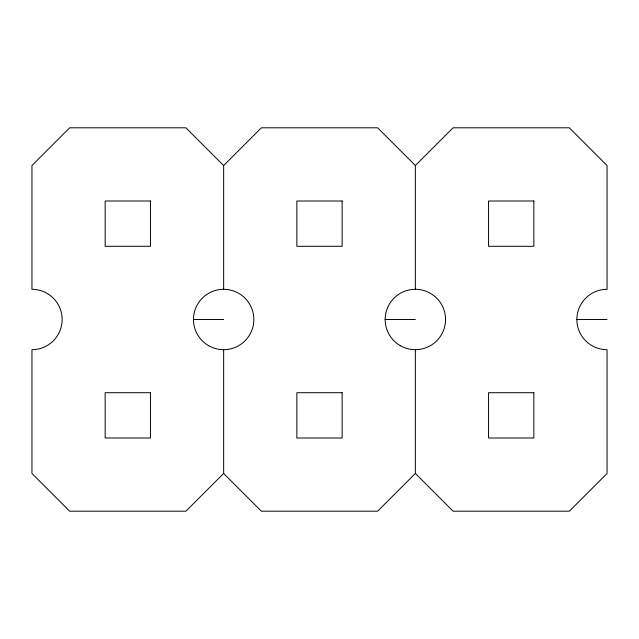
<?xml version="1.0" encoding="UTF-8"?>
<svg xmlns="http://www.w3.org/2000/svg" width="639" height="639" viewBox="0 0 639 639"><rect width="100%" height="100%" fill="white"/><g stroke="black" fill="none" stroke-linecap="round" stroke-linejoin="round"><path stroke-width="0.96" d="M223.65 289.307L223.65 165.533L261.383 127.8L377.617 127.8L415.35 165.533L415.35 289.307M415.35 165.533L453.083 127.8L569.317 127.8L607.05 165.533L607.05 289.307A30.193 30.193 0 0 0 576.857 319.5A30.193 30.193 0 0 0 607.05 349.693L607.05 473.467L569.317 511.2L453.083 511.2L415.35 473.467L415.35 349.693M223.65 349.693L223.65 473.467L185.917 511.2L69.683 511.2L31.95 473.467L31.95 349.693A30.193 30.193 0 0 0 62.143 319.5A30.193 30.193 0 0 0 31.95 289.307L31.95 165.533L69.683 127.8L185.917 127.8L223.65 165.533M415.35 473.467L377.617 511.2L261.383 511.2L223.65 473.467M193.457 319.5L223.65 319.5M385.157 319.5L415.35 319.5M576.857 319.5L607.05 319.5M150.445 201.005L105.155 201.005L105.155 246.295L150.445 246.295L150.445 201.005M342.145 201.005L296.855 201.005L296.855 246.295L342.145 246.295L342.145 201.005M533.845 201.005L488.555 201.005L488.555 246.295L533.845 246.295L533.845 201.005M150.445 392.705L105.155 392.705L105.155 437.995L150.445 437.995L150.445 392.705M342.145 392.705L296.855 392.705L296.855 437.995L342.145 437.995L342.145 392.705M533.845 392.705L488.555 392.705L488.555 437.995L533.845 437.995L533.845 392.705M208.554 345.643A30.193 30.193 0 0 0 253.843 319.5A30.193 30.193 0 0 0 208.554 293.357A30.193 30.193 0 0 0 208.554 345.643M400.254 345.643A30.193 30.193 0 0 0 445.543 319.5A30.193 30.193 0 0 0 400.254 293.357A30.193 30.193 0 0 0 400.254 345.643"/></g></svg>
